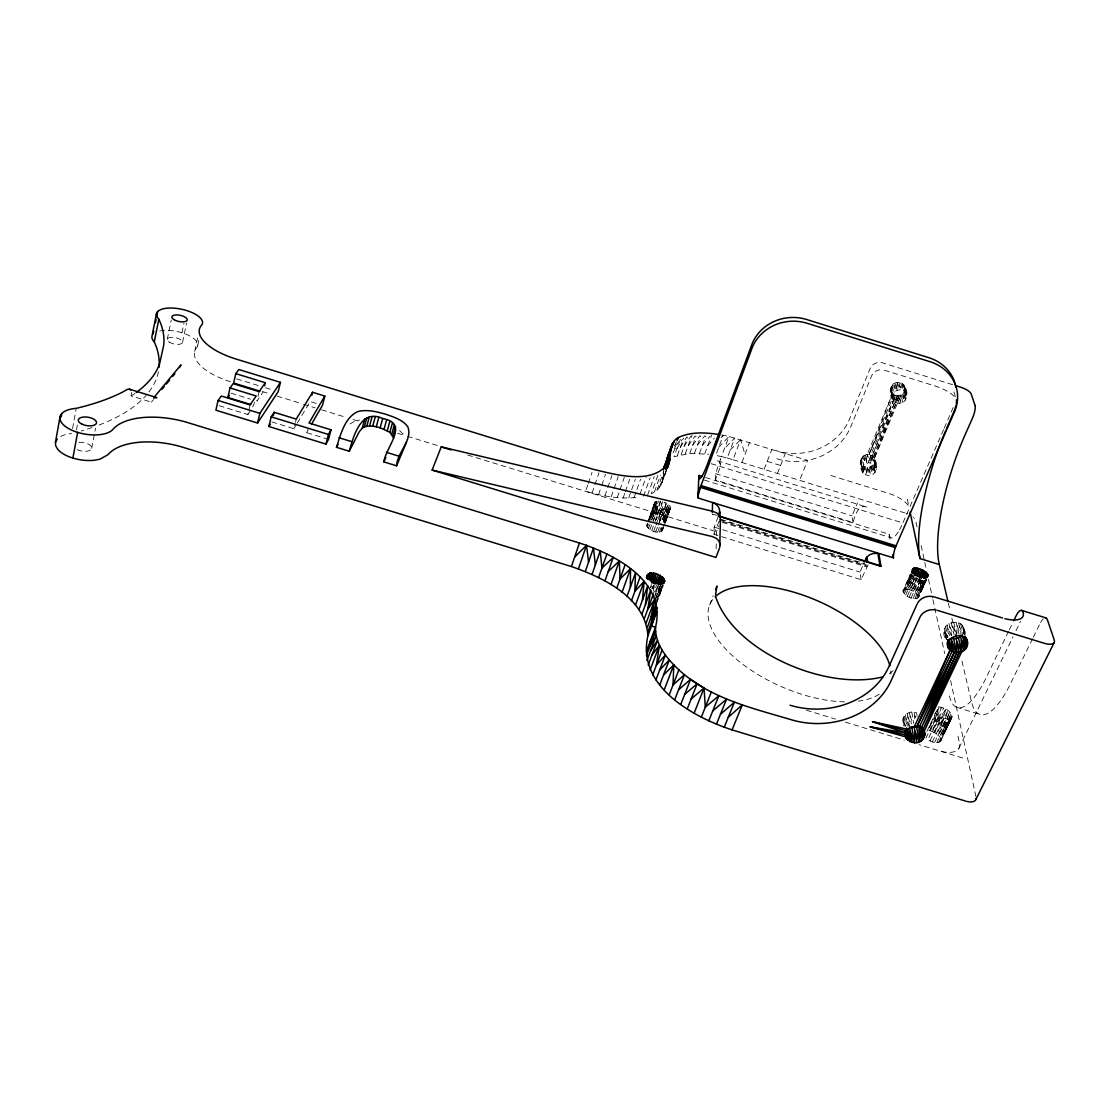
<?xml version="1.0" encoding="UTF-8"?>
<svg xmlns="http://www.w3.org/2000/svg" width="1110" height="1110" viewBox="0 0 1110 1110"><rect width="100%" height="100%" fill="white"/><g stroke="black" fill="none" stroke-linecap="round" stroke-linejoin="round"><path stroke-width="0.75" stroke-dasharray="5 3.75" d="M964.951 634.601C966.241 613.497 934.523 622.294 946.414 640.595M956.903 633.99L956.973 625.471L961.135 634.809M716.13 548.881L716.297 542.027M716.449 535.173L716.533 531.745L718.794 525.807M868.117 564.712L861.082 579.642L714.008 534.312L714.188 527.111L718.489 515.803M715.409 479.964L715.575 473.665L720.681 458.694L720.557 465.27L719.516 462.135L717.157 460.747L867.382 507.256C858.141 503.427 854.797 516.414 852.966 522.491L715.409 479.964L720.307 466.81M902.18 388.472L902.402 383.699C890.262 376.984 886.155 397.075 895.645 402.403C907.578 407.425 910.339 389.679 902.402 383.699L904.22 391.192L906.898 395.41M914.709 718.864L914.862 715.756L915.93 718.642M925.879 579.947L917.582 598.373C912.212 599.539 904.039 596.458 903.027 590.631L910.464 573.939M861.832 468.919L861.526 464.271L864.01 466.477L863.622 471.639L860.833 462.815M896.741 388.417L897.241 382.423L900.418 388.042L900.834 382.881L902.638 390.359L904.22 391.192M657.633 514.776L660.436 501.096L654.886 502.136L646.589 525.113C648.226 530.76 657.883 534.52 662.462 530.511L661.241 527.278M871.752 461.108L872.21 455.849L895.59 395.438C900.196 396.714 905.746 392.885 905.052 387.876L905.954 391.899M905.58 400.238L903.748 392.662L903.859 399.614L900.959 394.896L900.557 401.168L897.393 395.673L896.894 401.126L893.925 394.813L890.706 391.011M657.841 475.274L651.265 493.659C661.296 490.12 664.058 478.979 663.461 469.391M874.694 470.584L874.444 463.037L875.97 467.56L874.833 459.859L874.444 463.037L870.892 466.588L870.254 473.29L867.409 467.324L864.01 466.477L865.37 474.678C877.178 479.7 879.841 461.732 872.21 455.849C860.236 449.175 856.087 469.377 865.37 474.678M866.438 461.025L867.16 454.587L892.495 393.814L894.202 401.39M870.379 462.717L868.963 454.614L893.925 394.813L895.59 395.438L870.684 455.044L870.018 460.678L867.16 454.587L868.561 462.69L873.667 463.952L876.317 468.004M861.901 469.377L863.774 464.896L868.561 462.69M875.068 472.652L873.598 464.466L873.487 471.805L870.892 466.588L867.409 467.324L866.674 473.235L864.01 466.477M892.384 398.559C890.747 392.898 897.574 388.209 902.638 390.359M917.179 716.325L916.527 712.717C908.66 709.332 899.294 717.532 903.776 725.815M72.566 428.529L76.271 408.341M76.465 429.986L77.714 423.201M91.714 448.357L95.543 428.071M662.42 501.526L659.617 515.456L666.305 503.094L664.418 502.206L656.44 524.225M659.229 521.52L661.726 509.157L656.468 506.299L654.692 504.023L654.886 502.136L650.932 514.762L656.967 501.068L653.804 514.207L660.436 501.096L652.472 523.129M653.512 585.095L652.833 588.397L654.442 585.483M167.277 339.382L171.231 320.096M653.346 590.839L654.359 585.9M181.971 332.764L183.955 323.232M651.348 584.429L650.668 587.662L651.82 584.526M182.553 342.31L186.591 323.093M194.68 351.468L198.121 335.4M197.76 345.21L198.787 340.423M663.128 517.371L666.305 503.094L670.163 506.382L670.523 508.422L664.058 526.112M656.662 590.562L657.689 585.983M219.169 405.691L247.835 414.516L250.083 404.886M254.689 402.347L252.206 408.091M259.143 391.663L256.923 401.154L263.056 392.121M664.446 518.495L667.956 504.12L661.394 521.866M271.811 421.897L293.859 428.682L295.038 423.895M295.426 422.286L296.217 419.094M658.077 591.866L659.604 585.692M131.369 392.44A11.419 4.759 -64.7 0 1 131.133 395.868L151.362 402.139L151.584 401.223M328.532 439.366L306.582 432.595L307.373 429.404M926.919 731.379L935.563 713.078L939.088 716.033L927.835 739.746C931.429 741.771 937.131 744.602 940.656 741.147L952.241 716.352C950.562 710.178 943.209 706.959 937.242 706.806M665.334 519.646L669.274 505.244L663.378 521.423M659.035 593.184L661.171 585.456M916.471 577.491L915.223 581.959L917.762 578.019M919.815 579.642L916.86 590.034L922.743 580.266M918.9 583.902L920.218 579.309M913.266 581.293L914.21 578.019M941.238 724.636L945.9 709.151L936.937 722.221L941.363 707.278L930.222 730.824L928.043 730.394L939.185 706.848L934.662 721.445M920.398 585.067L921.799 580.433M930.388 728.868L939.088 716.033L943.583 718.212L939.074 733.086L947.968 719.072L951.103 718.392L952.241 716.352L945.151 731.74M665.75 520.743L670.163 506.382L663.197 525.502M963.494 633.241L964.118 631.188M659.493 594.474L662.365 585.22M942.987 726.107L947.982 710.469L936.771 734.001L939.851 737.04L940.947 739.968M654.539 502.996L649.905 517.343L655.344 505.147L650.557 518.481L656.468 506.299L651.653 519.633L657.966 507.395L653.138 520.729L659.756 508.366L655.469 520.229M926.281 579.919L918.345 597.749L926.642 579.337M666.486 469.766L664.959 474.4L666.472 470.029M921.522 586.26L923.575 580.058M587.759 484.945L585.636 491.217C602.827 496.35 621.031 499.583 638.958 497.141M588.286 483.377L592.005 472.402M592.088 493.076L599.012 472.693M598.526 494.644L601.204 486.818M601.745 485.25L605.491 474.289M911.851 574.494L909.7 580.78L912.975 575.174M604.908 495.934L611.915 475.593M665.667 521.714L670.593 507.464L661.879 531.302M944.332 727.661L949.744 711.94L938.519 735.486M611.18 496.905L618.201 476.606M617.271 497.585L619.435 491.341M619.977 489.787L624.319 477.314M659.395 595.626L663.142 584.914M623.14 497.946L624.777 493.27M625.318 491.716L629.675 479.27M628.746 497.988L635.295 479.353M634.032 497.724L640.595 479.131M640.054 494.061L646.089 477.064M643.495 496.267L650.085 477.786M647.616 495.102L654.192 476.662M654.428 491.952L660.45 475.135M657.092 489.996L663.655 471.708M659.229 487.803L665.154 471.334M662.462 480.061L665.487 471.667M660.852 485.417L665.542 472.361M661.921 482.822L666.666 469.627M646.728 526.168L647.782 523.226M648.323 521.755L654.692 504.023M673.048 452.783L678.474 441.752M674.589 448.509L677.377 440.767M649.35 519.161L655.719 501.484M647.366 527.306L648.434 524.364M649.6 521.547L656.967 501.068M680.319 439.31L674.034 456.737L689.726 453.393L708.804 454.281M648.476 528.457L650.058 524.045M651.681 520.063L658.577 500.943M649.752 516.303L654.886 502.136M649.947 529.567L651.542 525.141M677.391 455.488L683.677 438.103M651.736 530.538L653.332 526.126M655.51 520.632L661.893 503.01M681.152 454.517L687.437 437.173M653.693 531.329L655.413 526.584M655.982 525.002L661.726 509.157L667.457 510.031L670.523 508.422L665.084 522.505M655.705 531.884L657.841 526.001M659.451 521.575L663.752 509.726M658.299 525.113L666.305 503.094M685.272 453.81L692.127 434.981M657.647 532.176L659.784 526.293M659.395 532.162L660.991 527.763M660.825 531.87L662.434 527.472M922.216 587.398L925.018 579.684M689.726 453.393L696.025 436.119M662.462 530.511L663.53 527.583M694.471 453.241L700.785 436.008M699.494 453.366L705.807 436.175M652.708 588.91L653.998 585.261M704.725 453.768L711.621 435.092M652.583 595.848L656.662 584.79M654.928 595.237L658.799 585.081M655.191 599.65L660.408 585.581M660.714 585.039L656.024 597.652L661.505 585.997M656.149 600.982L661.948 585.331M661.699 586.233L657.606 597.277L662.739 585.372M656.593 602.272L662.989 585.039M656.496 603.438L662.892 586.191M718.739 447.358L728.979 436.466L723.248 435.245L715.742 455.391L721.445 456.585L728.979 436.466L807.58 460.4L799.616 480.325M721.445 456.585L727.216 458.028L734.778 437.937L724.442 448.565M727.216 458.028L733.03 459.72L740.62 439.643L744.963 454.476M910.686 574.952L907.189 584.207L912.156 575.493M945.165 729.173L951.103 713.48L939.851 737.04M714.008 534.312L718.961 521.312M741.91 462.468L749.555 442.404M892.495 393.814L868.963 454.614L895.59 395.438L897.324 403.041M709.665 604.95L713.244 595.723M764.124 469.336L771.894 449.328M658.757 596.583L662.878 585.997M874.944 465.076L873.473 456.959L897.393 395.673L899.155 403.263M777.43 473.471L785.283 453.49M901.001 403.083L899.225 395.479L874.361 458.333L874.569 463.037L872.21 455.849L897.393 395.673M922.438 588.439L926.129 579.24M662.281 479.326L665.376 471.764M906.745 583.111L911.046 574.092M945.442 730.56L951.95 714.979L940.669 738.566M873.473 456.959L899.225 395.479M852.966 522.491L852.022 515.859L857.475 502.969M664.044 523.06L669.94 509.199M861.082 579.642L860.014 572.08L865.467 559.357M943.555 429.667L902.86 523.004L707.986 462.69M944.249 428.085L953.212 407.523M922.16 589.285L926.184 580.197M902.985 591.588L910.491 574.356M903.027 590.631L904.567 589.424L911.31 574.272M903.415 592.685L911.629 574.259M904.567 589.424L905.94 589.23L912.226 575.119M904.317 593.878L912.545 575.424M905.94 589.23L907.619 589.341L913.696 575.715M905.635 595.071L914.501 575.188M907.619 589.341L909.492 589.729L915.153 577.047M907.272 596.195L915.528 577.741M909.492 589.729L911.449 590.395L917.124 577.713M909.132 597.194L917.401 578.726M918.622 596.889L917.72 594.696L913.363 591.283L918.789 579.184M911.102 597.985L919.968 578.185M915.112 592.338L920.814 579.656M913.044 598.512L921.342 580.058M916.596 593.503L922.937 579.406M914.848 598.776L923.145 580.322M917.72 594.696L924.075 580.586M916.388 598.72L924.699 580.28M918.414 595.862L925.421 580.308M668.9 509.754L662.601 523.351L667.457 510.031L660.852 523.351M925.92 738.303L937.131 714.604L928.834 727.341M930.222 730.824L932.483 731.601L943.653 708.069M930.013 740.967L941.28 717.254L932.317 730.297M936.771 734.001L934.717 732.683L945.9 709.151M932.303 741.924L943.583 718.212L947.968 719.072L936.66 742.757M934.564 742.521L945.873 718.822M938.436 742.59L949.744 718.919L941.155 733.321M939.795 742.035L951.103 718.392L942.945 733.169M940.656 741.147L951.95 717.518L944.305 732.628M1008.574 631.368L986.429 677.225A72.108 22.422 -74 0 1 949.175 694.985M1009.323 629.842L1013.014 622.197M921.397 589.896L926.475 579.476M958.901 748.307L1013.014 636.849M1016.025 630.646L1020.52 621.364M674.325 446.151L676.406 441.919M1032.564 638.763L1010.086 684.495A72.094 23.463 -74.1 0 1 971.5 701.825L961.288 658.285M1033.313 637.237L1040.07 623.515M654.123 597.707L660.575 584.887M658.91 523.06L665.709 510.017M654.956 591.866L658.646 584.901M920.218 590.242L925.615 580.03M654.928 521.7L661.726 509.157M651.75 588.536L653.402 585.567M918.664 590.284L924.353 580.294M676.975 448.565L682.456 439.088M306.582 432.595L308.247 429.737M293.859 428.682L296.439 424.409M297.3 422.979L310.217 401.57L317.876 403.929M908.105 585.386L914.265 575.216M934.87 713.91L939.185 706.848M680.347 447.344L686.729 437.049M909.423 586.579L914.945 577.81M912.933 588.702L919.801 578.005M911.06 587.703L916.985 578.504M684.107 446.387L690.767 436.327M247.835 414.516L251.332 409.382M934.495 731.532L943.583 718.212M688.228 445.693L695.165 435.869M692.682 445.29L699.855 435.703M697.441 445.152L704.822 435.8M151.362 402.139L153.499 399.544M702.45 445.304L710.025 436.175M707.708 445.721L714.327 438.089M721 437.728L723.248 435.245L719.044 434.523M730.227 450.022L740.62 439.643M893.217 670.593L889.29 673.728M646.936 524.225L647.768 523.545M349.983 423.951L355.394 420.856L359.598 419.996M131.091 395.895L132.354 395.16A253.399 102.994 7.7 0 0 134.976 393.384M962.647 757.963L919.163 744.671M806.332 710.178L835.594 719.127M845.348 722.111L904.359 740.148M231.005 393.176L250.444 399.156M956.459 707.209L979.242 714.202M830.877 475.496L889.346 493.617A19.55 7.548 22.9 0 1 908.882 506.895L909.145 507.783M767.218 461.371L780.566 465.506M733.03 459.72L905.816 513.222M715.575 473.665L852.022 515.859M705.544 477.522L889.096 534.271A30.178 7.354 -72.8 0 0 898.365 531.745M704.364 480.089L890.928 537.767M716.519 515.179L712.245 514.291L715.562 515.317M721.139 519.369L864.815 563.7M719.419 519.646L867.52 565.337M722.527 521.478L867.007 566.058M722.235 522.324L866.591 566.849M236.68 378.898L259.032 385.781M265.415 387.751L271.797 389.721M714.188 527.111L860.014 572.08M262.238 391.525L270.493 394.064M277.098 396.103L301.837 403.721M303.488 404.234L315.046 407.8M321.636 409.826L346.389 417.457M352.994 419.497L359.585 421.536M397.533 433.233L405.788 435.772M407.439 436.285L438.783 445.942M467.615 455.003L716.533 531.745M952.588 384.684L881.853 362.651A9.823 8.894 -10.8 0 0 870.115 368.52L849.705 418.623A57.706 52.447 -4.4 0 1 776.348 450.715M884.379 370.185L935.383 386.1A20.174 6.507 22 0 1 955.488 397.949M911.449 590.395L913.363 591.283M932.483 731.601L934.717 732.683M399.614 430.597L405.219 435.994M905.524 725.593L903.193 722.18M944.652 632.742L947.538 638.611M895.645 402.403L893.925 394.813L893.772 399.489L891.399 392.524L891.968 396.659L890.456 389.374L891.927 393.342L891.316 386.127L893.661 390.345M949.744 626.831L953.074 633.491M952.005 625.873L956.196 634.296M951.395 635.655L947.815 628.232L948.426 636.862M905.122 398.337L904.622 391.178L906.44 395.188L905.052 387.876M860.569 461.233L861.762 465.728L861.402 458.125L863.441 462.856M910.061 716.103L913.114 723.637M959.345 626.054L962.814 634.601M907.869 717.005L910.769 724.206M902.402 383.699L905.038 390.47L904.581 386.28L906.412 393.8M947.593 637.529L945.429 631.965L946.428 638.194M909.104 726.37L906.01 718.323L906.329 727.799M953.906 391.885L955.987 398.781M905.08 726.412L903.734 721.847L904.123 725.107M946.233 639.235L945.415 636.155L946.22 639.457M964.132 629.079L964.965 632.478M963.536 627.053L965.089 633.408M905.066 389.541L906.912 397.089M903.679 384.865L905.51 392.371M962.342 625.249L964.604 634.531M904.622 391.178L906.468 398.726M960.636 623.751L963.216 634.407M958.541 622.682L961.121 633.421M902.499 393.939L904.317 401.515M899.086 382.437L900.862 389.929M956.168 622.086L959.068 634.296M902.763 402.486L900.959 394.896L874.361 458.333L876.345 469.627M897.241 382.423L899.003 389.901M953.67 622.03L956.542 634.185M948.328 603.035L950.285 611.416M951.867 618.104L955.793 634.851M897.185 390.304L895.437 382.825L895.076 389.208L892.384 384.726L894.091 392.232M951.228 622.488L954.059 634.698M893.786 383.602L895.506 391.095M948.967 623.445L951.783 635.655M947.052 624.847L949.494 635.6M891.316 386.127L893.009 393.634M945.581 626.595L947.982 637.265M890.664 387.709L892.343 395.229M944.666 628.579L946.747 637.875M891.399 392.524L893.092 400.086M945.567 634.67L946.261 637.737M890.456 389.374L892.135 396.908M944.346 630.674L946.4 639.846M917.068 527L915.583 520.243A9.588 3.732 23.3 0 0 914.557 518.384M921.12 545.565L924.436 560.744M924.796 562.437L926.281 569.194M928.487 579.309L932.539 597.874M932.913 599.567L944.707 653.568M950.604 680.569L976.037 797.022M957.972 736.096L959.512 743.284A25.752 12.307 27.2 0 1 941.211 751.345M907.314 499.181L908.882 506.895M889.096 534.271L890.262 540.625M874.444 463.037L875.915 471.195M872.21 455.849L873.667 463.952M870.684 455.044L872.113 463.147M872.391 465.673L873.847 473.873M914.224 712.148L915.417 718.891M870.892 466.588L872.335 474.789M911.809 712.065L913.78 723.415M869.199 467.157L870.615 475.358M866.785 463.064L865.398 454.961L864.815 461.774L862.428 456.793L863.774 464.896M909.437 712.495L911.393 723.942M867.409 467.324L868.811 475.524M863.788 455.71L865.148 463.813M865.647 467.102L867.021 475.288M907.258 713.397L909.465 726.412M905.413 714.701L907.328 726.162M861.402 458.125L863.955 473.706M904.012 716.352L905.621 726.093M860.763 459.637L862.858 472.444M903.151 718.226L904.248 724.996M964.354 630.452L964.895 633.852M874.833 459.859L875.471 464.41M963.161 628.635L963.702 634.504M776.792 458.735A58.317 52.905 -4.2 0 0 850.94 426.393L871.586 375.86A9.934 8.977 -10.6 0 1 883.449 369.949M159.687 330.974A23.338 9.713 11.6 0 1 187.354 334.776A23.338 9.713 11.6 0 1 196.734 347.583A51.337 21.742 12.6 0 0 230.894 381.854M78.99 442.363A9.157 4.343 9.1 0 1 90.618 445.665A9.157 4.343 9.1 0 1 87.759 451.076A9.157 4.343 9.1 0 1 75.633 448.717M60.689 436.438A27.486 13.029 9.1 0 1 71.65 433.566M158.411 371.697A252.345 104.34 7.5 0 1 148.13 392.968M147.019 394.327A252.345 104.34 7.5 0 1 98.291 425.324M92.047 427.572A252.345 104.34 7.5 0 1 81.224 430.985M906.69 513.514A9.588 3.732 23.3 0 1 907.564 513.833M912.989 516.899A9.588 3.732 23.3 0 1 913.572 517.399M901.75 525.46A30.178 7.354 -72.8 0 1 899.488 529.845M879.287 694.18A97.833 46.565 23.8 0 1 858.349 701.145M844.668 701.853A97.833 46.565 23.8 0 1 741.202 663.072A97.833 46.565 23.8 0 1 712.897 599.372M890.775 670.815A97.833 46.565 23.8 0 1 890.914 674.339M1040.57 622.53A12.82 4.468 -73.8 0 1 1043.275 618.867M169.247 342.116A7.784 3.233 11.6 0 0 182.193 343.087A7.784 3.233 11.6 0 0 173.313 337.371A7.784 3.233 11.6 0 0 169.247 342.116"/><path stroke-width="1.5" d="M936.118 610.028A13.487 11.419 -5.3 0 0 919.885 617.299L891.094 680.735A78.754 66.739 -0.1 0 1 790.847 719.599C751.914 708.069 709.665 698.259 678.876 669.843C667.027 658.729 654.844 644.327 655.566 627.081C666.597 581.321 615.328 554.639 579.448 542.998L188.034 422.688A60.661 28.666 10.8 0 0 113.053 429.265A27.681 12.751 9.4 0 1 68.584 428.571A27.681 12.751 9.4 0 1 76.271 408.341A254.107 102.078 7.8 0 0 122.586 392.121L126.748 389.735M630.355 587.107L630.494 568.778L620.032 578.99L619.338 561.008L608.252 571.553M906.121 729.228L909.839 741.549L910.186 731.268L914.46 742.687L914.973 731.421L919.219 741.855L919.302 729.659L922.937 739.246C916.582 748.196 898.698 738.441 907.841 729.312C914.321 722.097 930.041 730.213 922.937 739.246L920.592 726.162M966.421 638.403C969.654 644.23 965.866 651.598 959.345 652.43L922.896 729.797L956.82 652.625L956.903 641.996L961.746 651.709L924.089 731.545L959.345 652.43L956.099 638.569L951.187 638.444L954.35 652.292L921.203 728.354L956.82 652.625L953.615 638.777M965.797 801.142L732.073 729.88C692.251 716.769 636.502 685.911 647.907 635.711C645.298 597.43 603.299 577.616 571.414 566.53L182.734 447.233A60.231 29.262 10.5 0 0 108.128 454.587L100.011 459.193L93.962 460.303A27.486 13.029 9.1 0 1 57.595 449.162L55.611 445.596L55.5 442.127L60.065 416.583M719.558 515.928L719.641 511.557A10.323 9.157 3.4 0 0 713.536 502.83L697.871 497.946L698.925 475.469A30.275 3.649 -72.8 0 0 707.986 462.69L751.775 344.724A42.888 39.419 -5.8 0 1 806.692 319.527L928.82 357.684A43.304 38.794 -11.5 0 1 955.863 387.362M719.738 547.396L720.446 519.202A9.713 8.602 3.4 0 0 716.658 512.973L712.911 511.335L441.239 446.872L432.123 470.071L715.936 557.442L719.446 548.312M719.322 516.178L719.641 511.557M719.502 515.331L719.558 512.445M715.562 594.724L716.977 586.024L715.631 589.577M712.301 512.612L712.592 502.497M663.558 674.977L673.784 664.946L673.062 684.898L684.481 674.658L674.755 699.688M720.473 520.104L720.224 521.936M642.44 600.108L644.119 581.432L634.878 591.352L635.489 572.899L626.956 596.514M645.437 604.548L647.685 585.816L638.971 609.57M651.903 655.261L659.451 645.188L656.44 664.987L665.376 655.011L655.927 679.861M61.189 416.93L61.799 413.544M72.885 458.069L77.631 432.387M667.249 468.031C672.688 457.528 666.888 440.601 681.429 436.216C692.945 431.804 705.655 432.65 717.643 434.287M666.957 458.444L672.452 443.514L663.461 469.391L670.939 448.523L666.264 468.351M156.454 313.88L151.931 336.441A23.338 9.713 11.6 0 0 154.276 341.88A252.345 104.34 7.5 0 1 159.049 367.285M153.111 334.11L153.749 330.891M155.358 322.857L156.01 319.638M156.663 316.419L157.62 311.605M154.276 341.88L158.841 319.222A23.49 9.49 11.8 0 1 177.614 308.538A23.49 9.49 11.8 0 1 201.534 325.175A51.671 21.243 12.8 0 0 236.041 359.043L593.059 469.252C616.549 474.733 653.402 485.958 669.538 461.677M653.846 583.444L655.857 573.551L649.919 573.176L647.241 575.535C648.823 581.904 659.756 586.274 664.654 581.46L663.308 577.727L655.857 573.551L652.402 582.958M651.681 582.806L653.693 573.093L650.099 580.1M650.932 617.729L655.039 598.984L647.865 608.988L650.71 590.215L641.955 614.024M250.694 404.526L227.869 397.491L230.034 387.931L256.174 395.992L250.083 404.886L221.334 396.034L218.059 400.488L215.895 410.2L257.562 423.021L278.18 391.691L280.428 382.353L238.803 369.519L235.778 373.626L233.641 383.047L259.796 391.108M658.036 584.457L660.089 575.271L655.247 584.027M264.541 385.85L265.276 382.728L235.778 373.626M257.562 423.021L259.851 413.35L280.428 382.353M324.828 396.062L308.982 423.021L331.002 429.806L328.532 439.366L325.951 444.069L268.87 426.504L271.187 416.847L274.128 412.296L296.217 419.094L312.548 392.26L324.828 396.062L322.469 405.344L311.591 423.992M273.351 415.487L274.128 412.296M648.393 579.365L649.919 573.176L647.949 577.575M659.978 584.151L661.879 576.451L658.979 584.29M311.771 395.368L312.548 392.26M651.528 621.975L656.288 603.285L647.38 627.289M325.951 444.069L328.421 434.468L331.002 429.806M336.483 447.316C340.617 434.648 344.641 417.526 357.85 411.56C367.174 409.146 376.831 411.727 385.836 414.28C393.731 417.041 402.611 419.705 407.8 426.739C412.989 440.295 397.116 452.131 396.589 465.812L383.824 461.885C386.086 446.359 409.826 423.618 382.7 418.512C361 408.397 353.688 435.425 349.262 451.243L336.483 447.316L338.078 444.291M349.262 451.243L359.224 431.79L362.29 428.127L364.788 418.789M362.29 428.127L364.371 426.975L366.855 417.651M364.371 426.975L366.8 426.254L369.297 416.944M366.8 426.254L369.588 425.99L372.1 416.68M369.588 425.99L372.752 426.143L375.263 416.861M372.752 426.143L376.276 426.753L378.787 417.471M393.592 437.992L389.874 432.289L380.175 427.794L382.7 418.512M384.074 429.154L386.599 419.885M387.307 430.652L389.846 421.384M389.874 432.289L392.427 423.007M391.774 434.052L394.341 424.769M661.602 583.915L663.308 577.727L660.991 584.013M393.009 435.952L395.59 426.656M916.888 576.007L918.955 568.57L926.129 572.33L927.974 574.647L927.918 576.506C922.715 579.115 913.669 575.174 912.489 569.388L914.002 568.223L918.955 568.57L915.792 575.632M406.579 441.988L396.589 465.812M920.662 577.783L922.854 570.124L918.608 576.7M915.167 574.73L917.068 568.154L913.794 573.773M922.743 577.353L924.616 571.164L921.453 578.241M662.85 583.68L664.279 579.059L662.531 583.763M646.672 577.464L647.63 574.494L646.478 577.63M719.1 514.194L719.377 513.333M666.444 461.08L671.439 445.929M666.985 468.226L670.038 458.971L666.624 468.489M924.075 578.518L926.129 572.33L923.575 577.991M697.913 497.46A10.337 1.276 -73 0 1 700.368 487.373L751.872 348.596A43.137 39.613 -5.7 0 1 807.123 323.287L929.986 361.68A43.554 38.989 -11.4 0 1 954.503 411.768L895.284 547.605A10.295 2.567 -73.1 0 0 893.439 557.831L713.536 502.83M571.414 566.53L579.448 542.998M578.421 568.847L586.51 545.329L574.605 557.151M912.392 572.927L914.002 568.223L911.782 572.621M666.971 468.573L668.484 464.202L667.235 467.227M585.331 571.456L593.462 547.952L595.335 564.99M592.074 574.356L600.26 550.851L601.911 568.154L613.247 557.4L604.936 580.918M663.669 583.388L664.737 580.322L663.572 583.471M598.623 577.519L606.879 554.015M610.972 584.54L619.338 561.008M616.674 588.369L625.096 564.81M669.524 453.782L673.978 441.336L667.984 456.002M665.736 469.738L666.888 466.533M622.016 592.365L630.494 568.778M667.304 467.463L668.484 464.202M631.451 600.774L640.04 577.117M925.587 578.144L927.266 573.509L925.351 577.755M635.461 605.144L644.119 581.432M646.811 578.407L648.531 573.69M647.616 579.434L649.919 573.176M649.364 579.254L651.667 572.968M650.821 580.918L653.693 573.093M654.567 583.693L658.036 574.286M657.203 583.097L660.089 575.271M644.355 618.492L653.179 594.613M646.173 622.918L655.039 598.984M647.962 631.562L656.912 607.489L651.487 626.096L655.566 627.081L646.422 651.514M698.093 493.353L701.007 485.528L895.964 545.787M647.907 635.711L656.898 611.554M646.353 655.843L655.538 631.326L650.058 641.788M646.95 660.367L656.177 635.78L650.016 646.075M648.212 665.07L657.481 640.414L650.626 650.585M650.127 669.913L659.451 645.188M652.708 674.866L662.087 650.071M659.77 684.898L669.274 659.992L659.687 669.968M664.21 689.907L673.784 664.946M669.219 694.846L678.876 669.843M680.791 704.392L690.587 679.32L704.059 688.061L705.294 707.195L718.85 695.776L708.749 720.889M687.256 708.902L697.135 683.802L684.69 694.402M694.111 713.175L704.059 688.061L691.183 698.912M701.298 717.185L711.316 692.071M926.739 577.713L927.974 574.647L926.697 577.477M716.408 724.261L726.578 699.147L712.773 710.899M724.206 727.272L734.445 702.158L720.459 714.271M732.073 729.88L742.368 704.794L728.285 717.282M179.459 367.604L180.986 364.885L154.831 396.381M663.974 466.727L666.555 462.024M916.791 726.731L950.132 650.155L947.801 639.748L952.075 651.445L916.791 726.731L954.35 652.292L959.345 652.43M946.317 429.181L953.781 412.087M911.754 571.511L913.017 568.681M911.976 572.76L914.002 568.223M912.864 573.703L915.389 568.042M914.362 574.203L917.068 568.154M917.762 576.298L920.925 569.236M919.468 577.672L922.854 570.124M917.193 603.854L888.874 666.652A77.617 66.031 -0.2 0 1 790.07 705.211M383.824 461.885L385.878 457.403M914.335 726.648L950.132 650.155C939.129 638.736 964.909 628.454 967.504 642.843L965.978 637.889M919.122 727.314L954.35 652.292L950.132 650.155M1013.749 620.67L1015.969 616.092A12.834 4.274 -73.7 0 1 1022.823 611.624M677.1 440.504L678.487 437.673M865.467 559.357L866.952 557.026A10.406 9.005 -4.3 0 1 877.913 553.599L879.911 565.601L880.979 566.364L878.884 553.848M975.773 799.699L1054.236 642.482M55.5 442.127L57.234 439.005M268.87 426.504L270.341 424.2M265.276 382.728L259.143 391.663L233.155 383.658L230.034 387.931M227.869 397.491L229.437 395.327M162.06 389.208L164.211 386.627M166.347 384.032L169.566 380.161M172.771 376.276L174.908 373.695M960.566 636.682L962.287 635.114L965.617 648.934L961.385 640.109L961.746 651.709L958.457 637.861L960.566 636.682L963.882 650.529M678.626 689.726L690.587 679.32M153.652 398.032L156.885 397.63L129.495 389.194M882.852 676.878C825.257 691.322 734.168 651.32 715.853 597.333M956.099 638.569L958.457 637.861M912.059 742.354L909.576 727.619L916.638 727.119L919.219 741.855M905.58 736.86L870.171 726.842L905.538 732.864L872.515 721.68L907.841 729.312M870.171 726.842L905.261 734.862M432.123 470.071L712.204 536.532L716.061 538.211A10.004 8.797 3.7 0 1 719.988 544.594L720.015 545.537M376.276 426.753L380.175 427.794M872.515 721.68L906.426 730.963M937.381 610.347L1044.108 643.245A13.82 5.606 26.2 0 0 1054.278 640.109L1047.396 619.727M218.059 400.488L259.851 413.35M271.187 416.847L328.421 434.468M338.98 437.715L351.801 441.669M386.46 452.339L399.253 456.279M698.925 475.469L702.241 476.495M700.688 486.444L895.617 546.675M700.368 487.373L895.284 547.605M910.089 512.154L920.01 558.58L939.296 564.532L947.94 601.37M718.17 515.692L879.911 565.601M718.864 516.33L880.979 566.364M1021.478 610.361L1045.745 617.84M1002.524 617.979L934.426 596.972A13.292 11.294 -5.5 0 0 917.734 602.827M441.239 446.872L451.118 449.925M955.835 385.697L960.705 387.223A9.948 3.136 22.1 0 1 971.139 393.842L975.038 405.414M956.82 652.625L951.964 641.871L952.075 651.445L949.286 639.152M965.617 648.934L964.326 636.654L967.49 644.965L965.686 637.556M922.979 729.437L924.713 735.5L923.562 729.187M947.441 643.856L948.662 648.476L947.801 639.748M964.965 636.002L965.686 638.958M964.326 636.654L966.852 647.047M955.793 634.851L956.57 638.194M947.288 642.343L948.662 648.476M924.033 730.477L924.699 733.488L924.13 730.324M905.136 732.253L906.495 738.705L906.19 730.81M892.87 554.75L893.439 557.831M922.396 727.98L924.117 737.456M918.664 726.009L921.272 740.745M914.349 727.771L916.902 742.521M911.948 727.952L914.46 742.687M907.661 728.465L909.839 741.549M906.384 730.81L907.952 740.301M905.163 730.546L906.495 738.705M866.952 557.026L867.659 561.632M866.369 557.761L866.827 560.786M865.869 558.538L866.327 561.549M586.51 545.329L588.564 562.09M922.216 728.007L922.937 739.246M939.296 564.532A104.52 29.72 -72.2 0 1 965.006 434.995L972.568 417.943A9.865 2.636 -71.6 0 0 975.149 405.83M920.01 558.58A104.562 28.402 -72.2 0 1 945.72 430.569M158.841 319.222A254.107 102.078 7.8 0 1 163.628 345.585L159.687 363.525A253.399 102.994 7.7 0 1 136.239 392.482M976.134 798.465A13.153 6.48 28.6 0 1 966.949 801.462M715.117 596.902A97.833 46.565 23.8 0 1 810.744 597.999A97.833 46.565 23.8 0 1 889.901 665.944M1023.059 612.221A26.82 10.836 25.4 0 1 1004.938 618.659M1045.287 617.812A12.82 4.468 -73.8 0 1 1047.16 619.13M956.418 399.988A9.879 2.511 -71.7 0 1 956.237 403.998M955.89 405.733A9.879 2.511 -71.7 0 1 955.127 408.494M954.822 409.423A9.879 2.511 -71.7 0 1 954.142 411.227M127.345 389.499A11.419 4.759 -64.7 0 1 130.633 390.068M82.126 424.242A9.227 4.246 9.4 0 0 96.514 423.007A9.227 4.246 9.4 0 0 83.625 417.027A9.227 4.246 9.4 0 0 82.126 424.242M173.881 319.583A7.825 3.163 11.8 0 0 186.896 320.651A7.825 3.163 11.8 0 0 177.933 314.976A7.825 3.163 11.8 0 0 173.881 319.583"/></g></svg>
